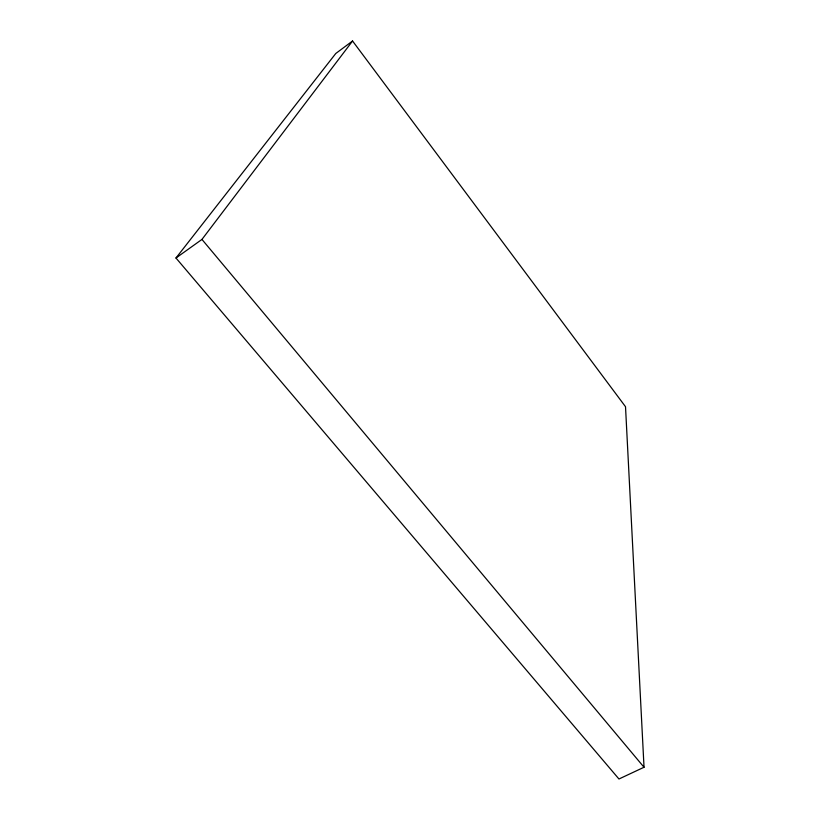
<?xml version="1.0" encoding="UTF-8"?>
<svg xmlns="http://www.w3.org/2000/svg" width="820" height="820" viewBox="0 0 820 820"><rect width="100%" height="100%" fill="white"/><g stroke="black" fill="none" stroke-linecap="round" stroke-linejoin="round"><path stroke-width="1.23" d="M175.972 258.003L201.956 239.419L352.559 41L625.516 406.72L644.028 767.253L618.957 779L175.972 258.003L335.78 53.484L352.559 41M201.956 239.419L644.028 767.253"/></g></svg>
